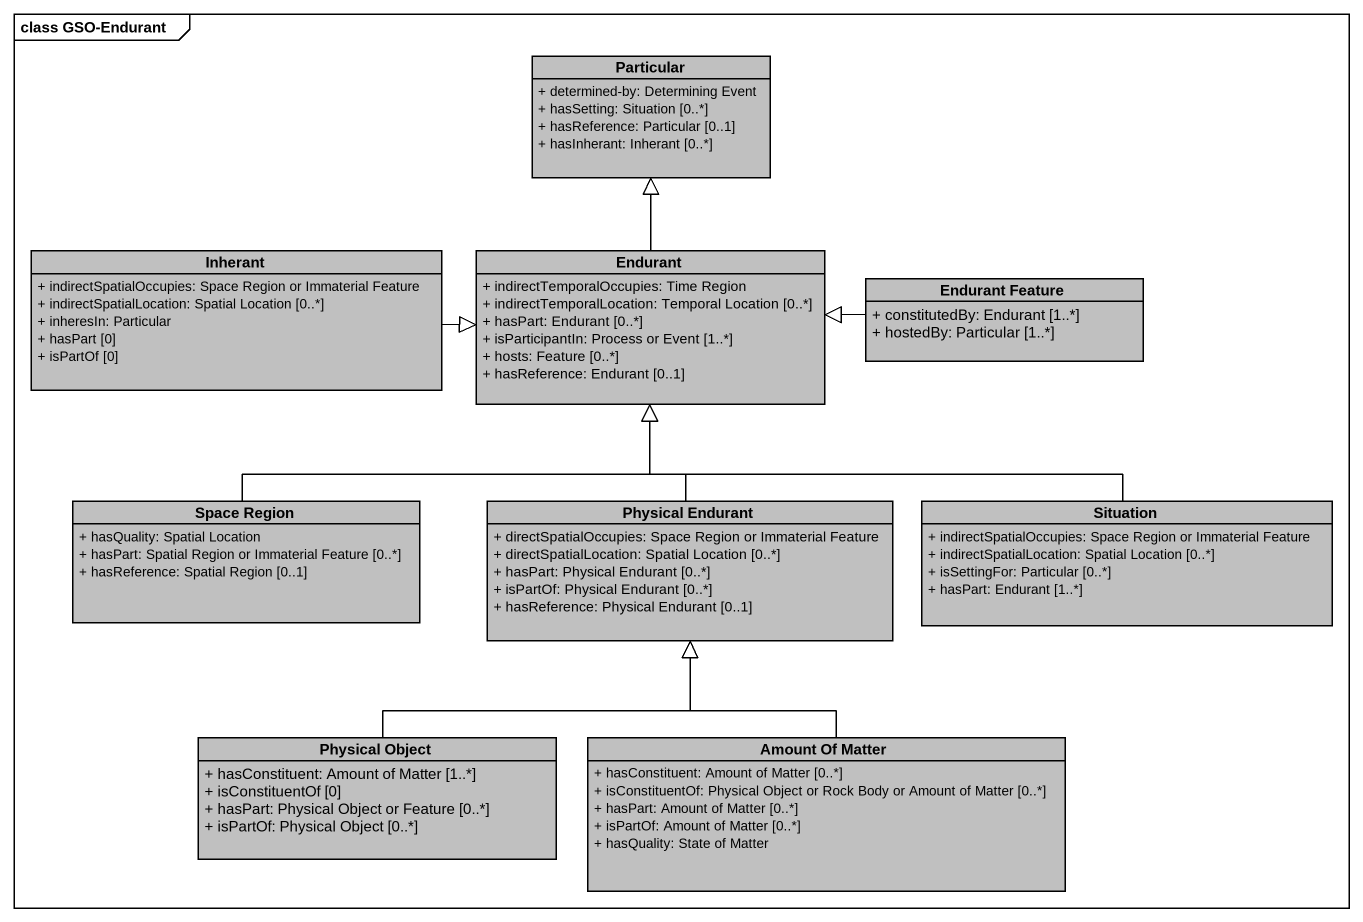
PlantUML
@startuml
mainframe class GSO-Endurant
hide circle
hide empty members
skinparam classAttributeIconSize 0
class Particular #C0C0C0 {
  + determined-by: Determining Event
  + hasSetting: Situation [0..*]
  + hasReference: Particular [0..1]
  + hasInherant: Inherant [0..*]
}
class Inherant #C0C0C0 {
  + indirectSpatialOccupies: Space Region or Immaterial Feature
  + indirectSpatialLocation: Spatial Location [0..*]
  + inheresIn: Particular
  + hasPart [0]
  + isPartOf [0]
}
class Endurant #C0C0C0 {
  + indirectTemporalOccupies: Time Region
  + indirectTemporalLocation: Temporal Location [0..*]
  + hasPart: Endurant [0..*]
  + isParticipantIn: Process or Event [1..*]
  + hosts: Feature [0..*]
  + hasReference: Endurant [0..1]
}
class "Endurant Feature" as Endurant_Feature #C0C0C0 {
  + constitutedBy: Endurant [1..*]
  + hostedBy: Particular [1..*]
}
class "Space Region" as Space_Region #C0C0C0 {
  + hasQuality: Spatial Location
  + hasPart: Spatial Region or Immaterial Feature [0..*]
  + hasReference: Spatial Region [0..1]
}
class "Physical Endurant" as Physical_Endurant #C0C0C0 {
  + directSpatialOccupies: Space Region or Immaterial Feature
  + directSpatialLocation: Spatial Location [0..*]
  + hasPart: Physical Endurant [0..*]
  + isPartOf: Physical Endurant [0..*]
  + hasReference: Physical Endurant [0..1]
}
class Situation #C0C0C0 {
  + indirectSpatialOccupies: Space Region or Immaterial Feature
  + indirectSpatialLocation: Spatial Location [0..*]
  + isSettingFor: Particular [0..*]
  + hasPart: Endurant [1..*]
}
class "Physical Object" as Physical_Object #C0C0C0 {
  + hasConstituent: Amount of Matter [1..*]
  + isConstituentOf [0]
  + hasPart: Physical Object or Feature [0..*]
  + isPartOf: Physical Object [0..*]
}
class "Amount Of Matter" as Amount_Of_Matter #C0C0C0 {
  + hasConstituent: Amount of Matter [0..*]
  + isConstituentOf: Physical Object or Rock Body or Amount of Matter [0..*]
  + hasPart: Amount of Matter [0..*]
  + isPartOf: Amount of Matter [0..*]
  + hasQuality: State of Matter
}
Inherant -right-|> Endurant
Endurant -up-|> Particular
Endurant_Feature -left-|> Endurant
Space_Region -right-|> Endurant
Physical_Endurant -up-|> Endurant
Situation -left-|> Endurant
Physical_Object -up-|> Physical_Endurant
Amount_Of_Matter -up-|> Physical_Endurant
@enduml
